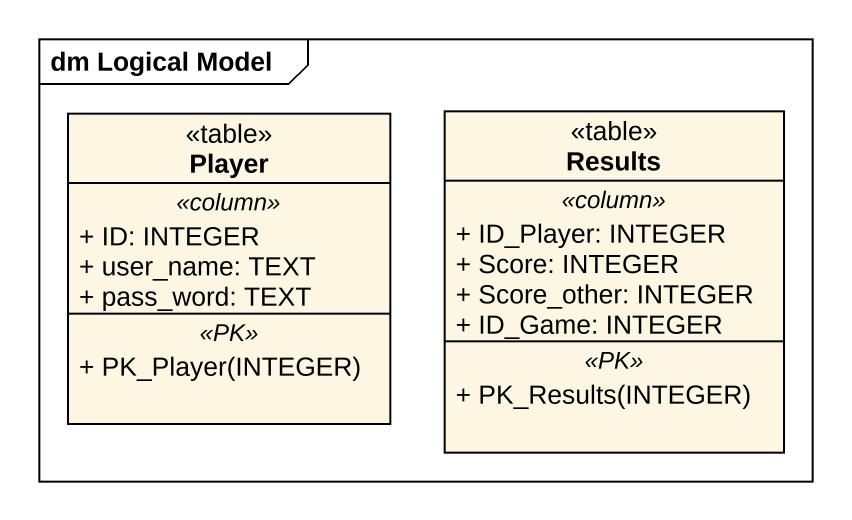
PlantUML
@startuml
mainframe dm Logical Model
hide circle
hide empty members
skinparam classAttributeIconSize 0
class Player <<table>> {
  .. <<column>> ..
  + ID: INTEGER
  + user_name: TEXT
  + pass_word: TEXT
  .. <<PK>> ..
  + PK_Player(INTEGER)
}
class Results <<table>> {
  .. <<column>> ..
  + ID_Player: INTEGER
  + Score: INTEGER
  + Score_other: INTEGER
  + ID_Game: INTEGER
  .. <<PK>> ..
  + PK_Results(INTEGER)
}
@enduml
